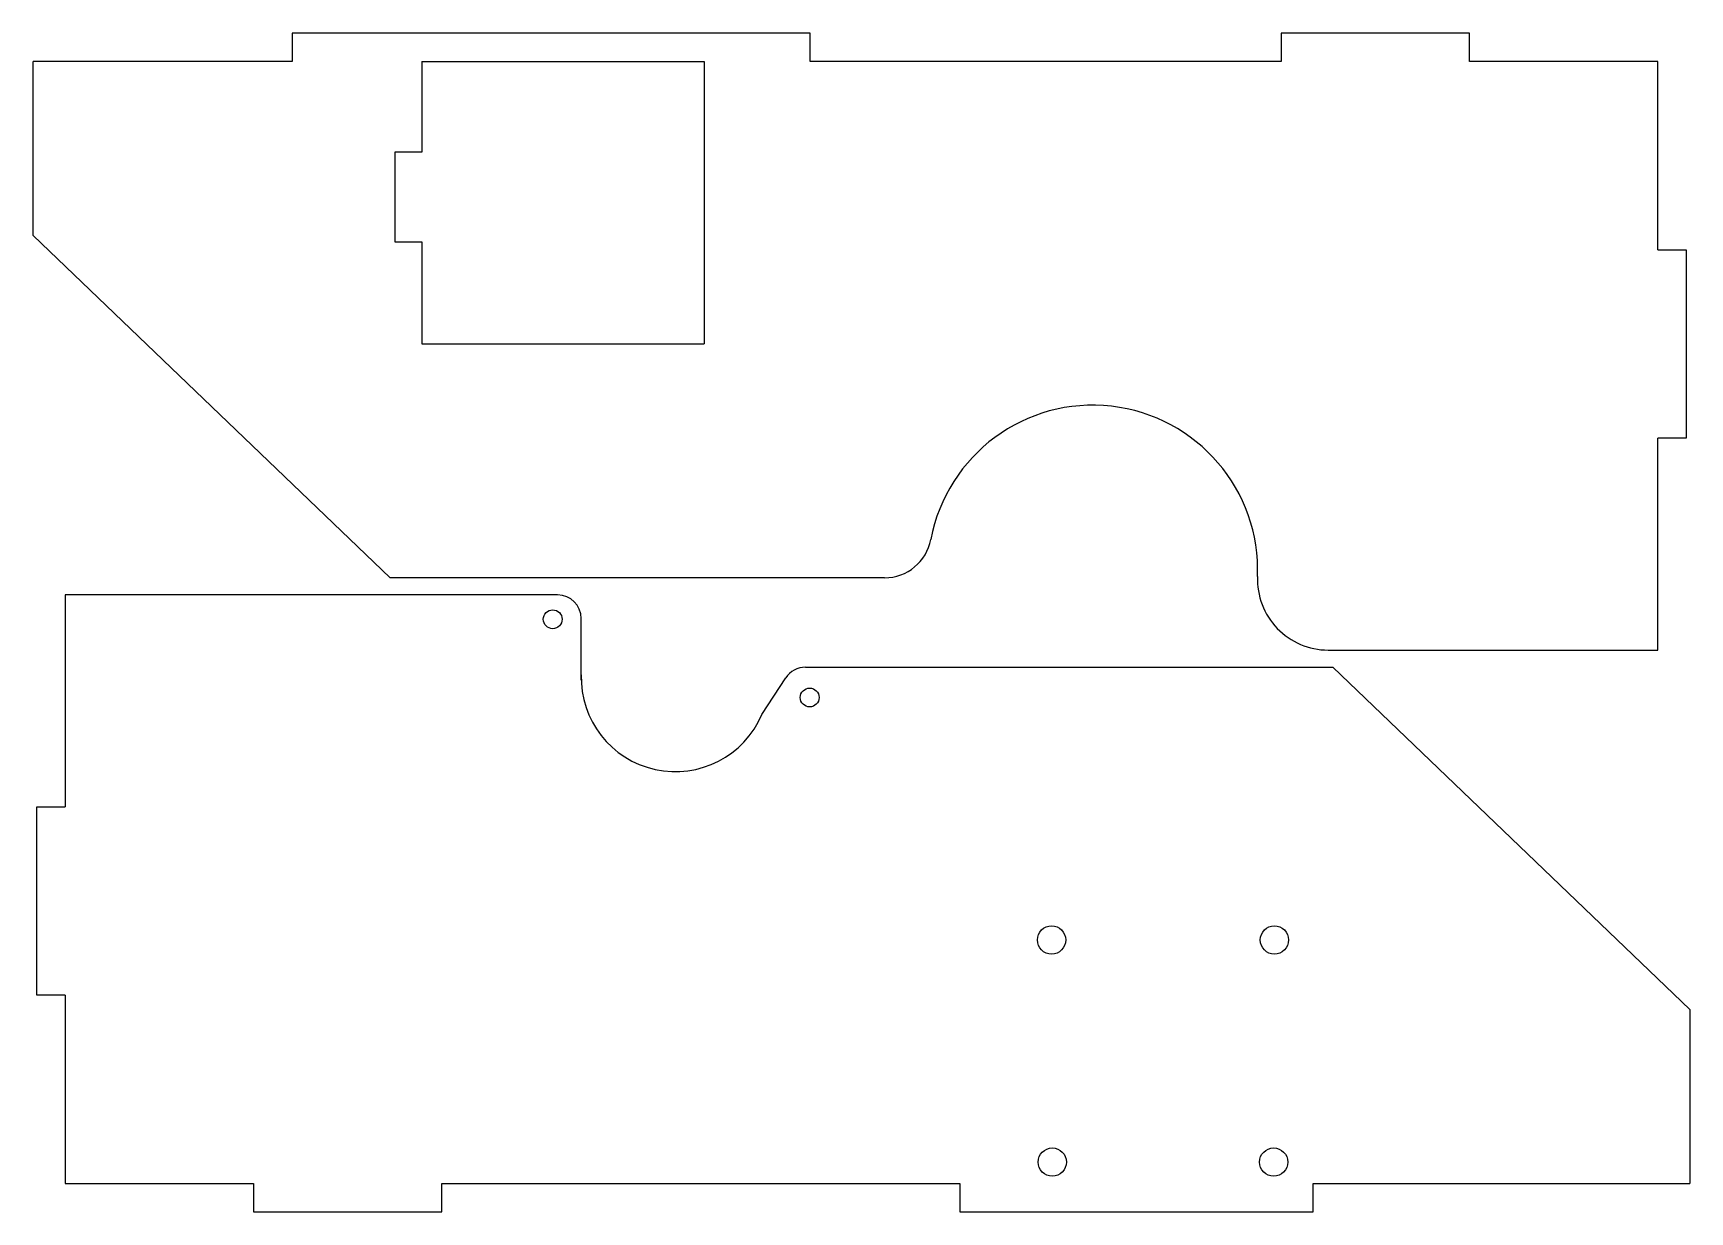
# Model space of a CAD drawing. Extents: x -152 to 200, y 2 to 252.
import ezdxf

# ---------------------------------------------------------------- set-up
doc = ezdxf.new("R2010")
doc.units = 0
doc.header["$MEASUREMENT"] = 0
doc.layers.get('0').update_dxf_attribs({"linetype": 'CONTINUOUS'})
doc.layers.add('MODELSKETCH_VISIBLE', color=7, linetype='CONTINUOUS')

msp = doc.modelspace()

# ---------------------------------------------------------------- linework, layer by layer
for p, q in [((-69.3, 227), (-75, 227)), ((-75, 227), (-75, 208)), ((-75, 208), (-69.3, 208))]:
    msp.add_line(p, q)
at = {"layer": 'MODELSKETCH_VISIBLE'}
for p, q in [((-96.8, 252.29), (-96.8, 246.29)), ((13.2, 252.29), (-96.8, 252.29)), ((13.2, 246.29), (13.2, 252.29)), ((113.2, 252.29), (113.2, 246.29)), ((153.2, 252.29), (113.2, 252.29)), ((153.2, 246.29), (153.2, 252.29)), ((-96.8, 246.29), (-151.8, 246.29)), ((-151.8, 209.32), (-151.8, 246.29)), ((-69.3, 246.29), (-69.3, 227)), ((-69.3, 246.29), (-9.3, 246.29)), ((-9.3, 246.29), (-9.3, 186.29)), ((113.2, 246.29), (13.2, 246.29)), ((193.2, 246.29), (153.2, 246.29)), ((193.2, 206.29), (193.2, 246.29)), ((-76.03, 136.63), (-151.8, 209.32)), ((-69.3, 208), (-69.3, 186.29)), ((193.2, 206.29), (199.2, 206.29)), ((199.2, 206.29), (199.2, 166.29)), ((-69.3, 186.29), (-9.3, 186.29)), ((199.2, 166.29), (193.2, 166.29)), ((193.2, 121.29), (193.2, 166.29)), ((28.98, 136.63), (-76.03, 136.63)), ((-40.44, 133), (-145.03, 133)), ((-145.03, 133), (-145.03, 88)), ((-35.43, 114.88), (-35.44, 128)), ((123.16, 121.29), (193.2, 121.29)), ((12.2, 117.65), (124.2, 117.65)), ((124.2, 117.65), (199.97, 44.97)), ((2.95, 107.59), (8.01, 115.38)), ((-151.03, 88), (-145.03, 88)), ((-151.03, 48), (-151.03, 88)), ((-145.03, 48), (-151.03, 48)), ((-145.03, 48), (-145.03, 8)), ((199.97, 44.97), (199.97, 8)), ((-145.03, 8), (-105.03, 8)), ((-105.03, 8), (-105.03, 2)), ((-65.03, 2), (-65.03, 8)), ((-65.03, 8), (44.97, 8)), ((44.97, 8), (44.97, 2)), ((119.97, 2), (119.97, 8)), ((119.97, 8), (199.97, 8)), ((-105.03, 2), (-65.03, 2)), ((44.97, 2), (119.97, 2))]:
    msp.add_line(p, q, dxfattribs=at)
for centre, radius in [((-41.48, 127.82), 2), ((13.08, 111.22), 2), ((64.44, 59.73), 3), ((111.76, 59.73), 3), ((64.6, 12.57), 3), ((111.6, 12.57), 3)]:
    msp.add_circle(centre, radius, dxfattribs=at)
for centre, radius, start, end in [((73.2, 138.29), 35, 357.7076, 169.3117), ((28.98, 146.63), 10, 270, 349.3117), ((123.16, 136.29), 15, 177.7076, 270), ((-40.44, 128), 5, 0.0559, 90), ((12.2, 112.65), 5, 90, 146.9694), ((-15.44, 115.47), 20, 178.4197, 336.8115)]:
    msp.add_arc(centre, radius, start, end, dxfattribs=at)

doc.saveas('drawing.dxf')
